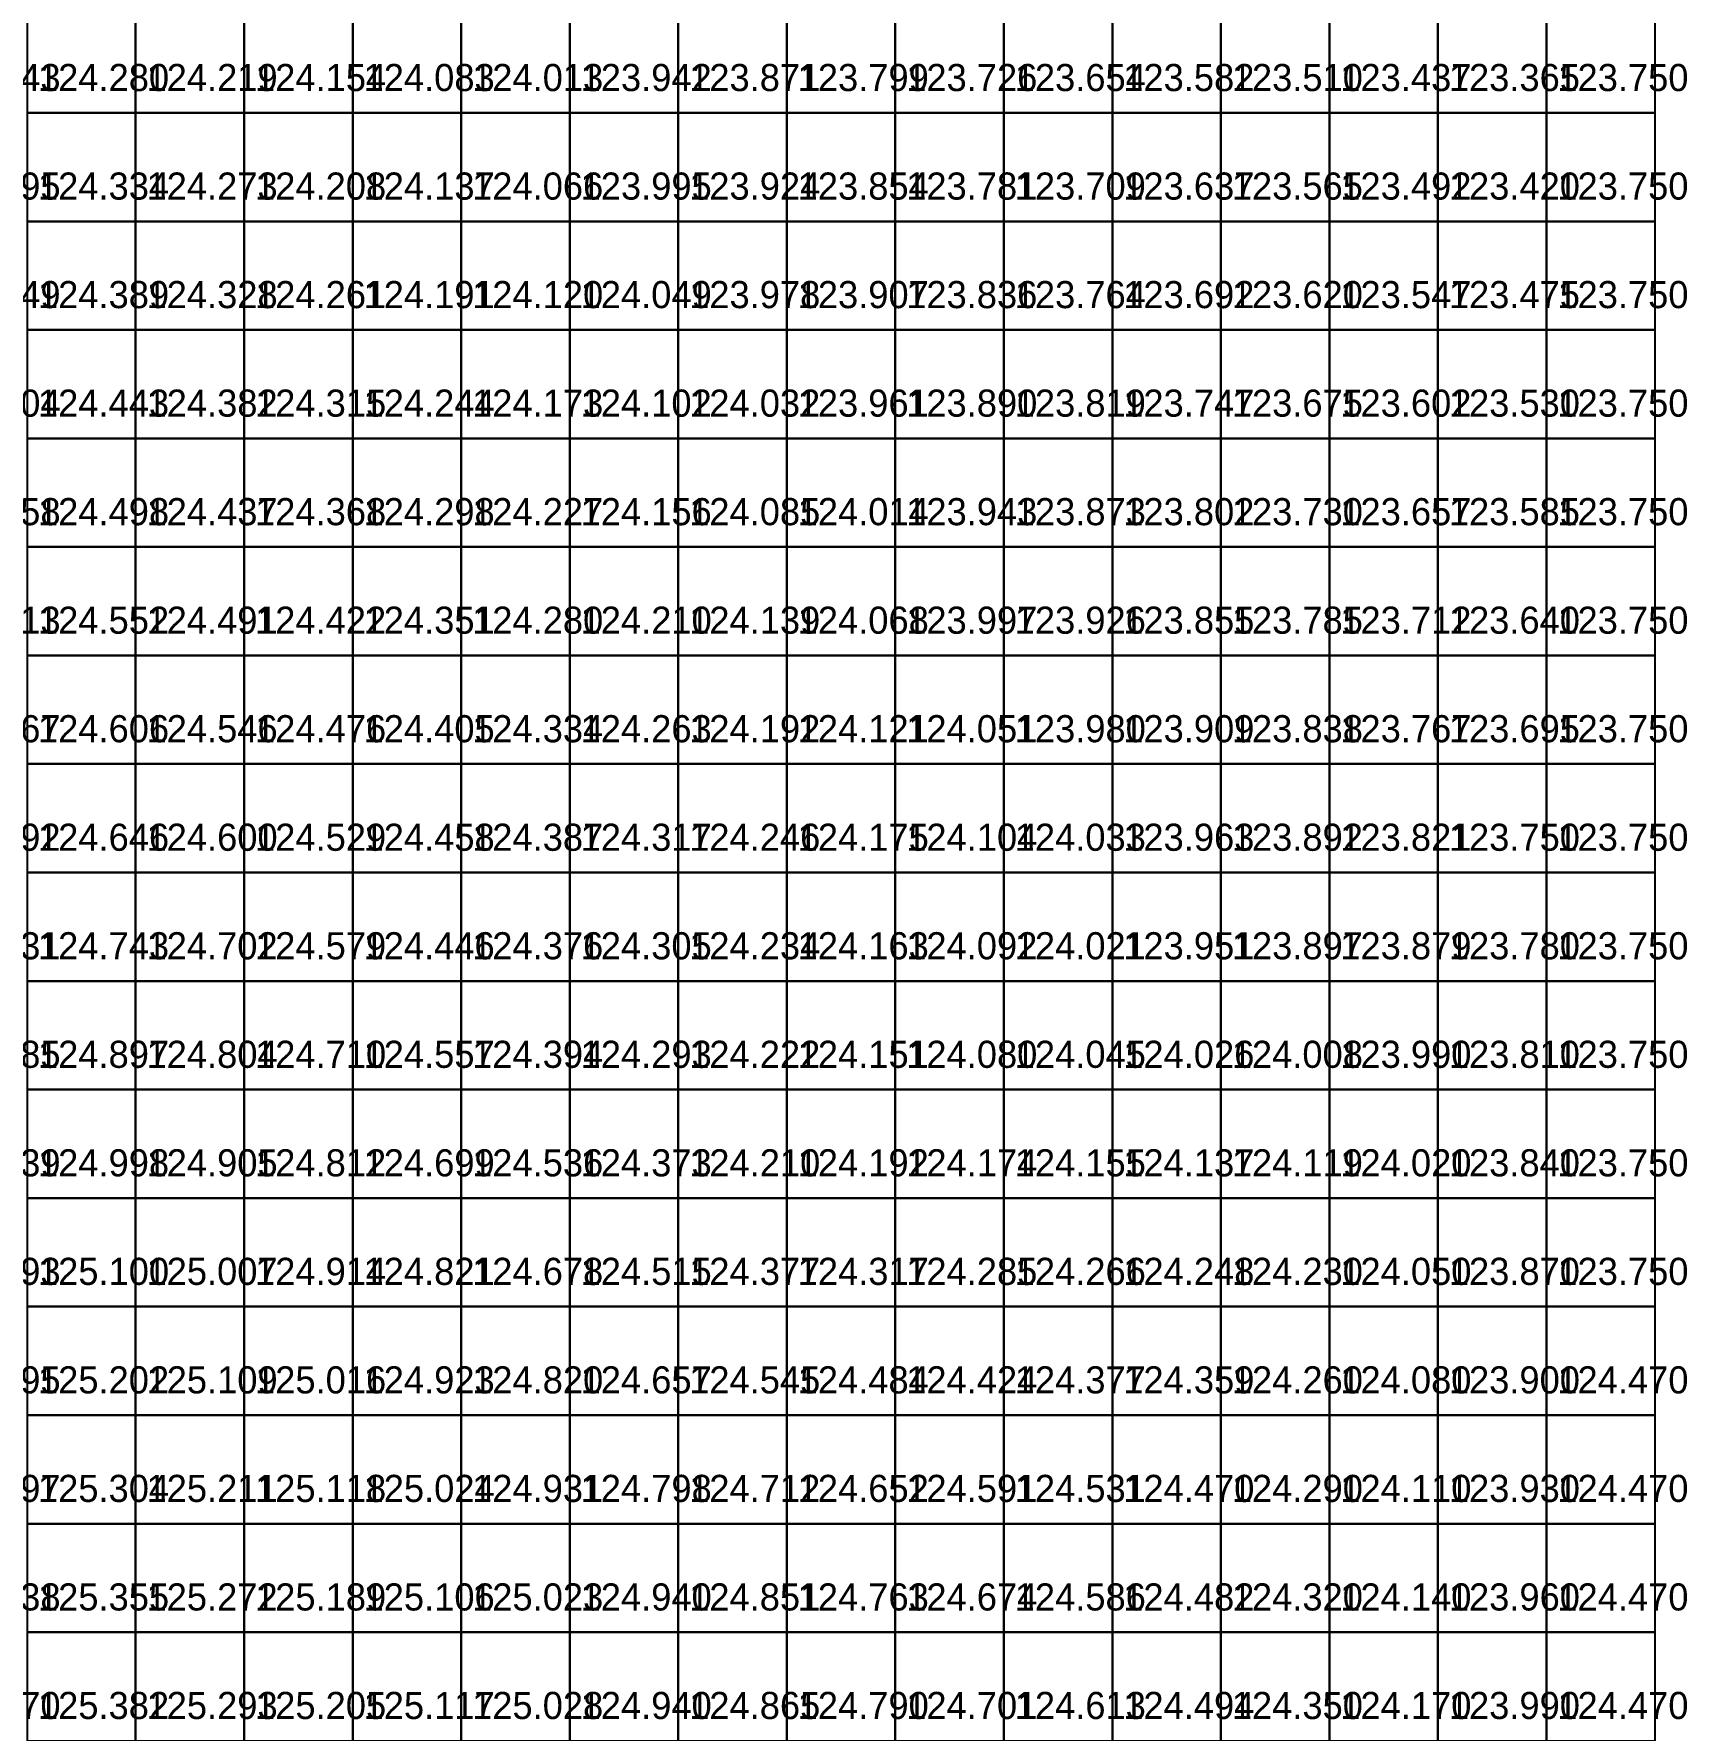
# Model space of a CAD drawing. Header units: metres. Extents: x 287857 to 287978, y 62957 to 63018.
# Drawn here: x 287962.99 to 287978.22, y 62971.93 to 62987.56 of the extents above; entities that cross this region are included whole.
import ezdxf

# ---------------------------------------------------------------- set-up
doc = ezdxf.new("R2010")
doc.units = ezdxf.units.M
for name, color, linetype, true_color in [('SURVEY-INTERP', 7, 'Continuous', 0x94a3b8), ('SURVEY-LEVEL-TXT', 7, 'Continuous', 0x4ade80), ('SURVEY-REAL', 7, 'Continuous', 0x4ade80)]:
    doc.layers.add(name, color=color, linetype=linetype, true_color=true_color)

msp = doc.modelspace()

# ---------------------------------------------------------------- linework, layer by layer
at = {"layer": 'SURVEY-INTERP'}
for points in [[(287962.925, 62986.831, 124.28), (287963.925, 62986.831, 124.28), (287963.925, 62987.831, 124.28), (287962.925, 62987.831, 124.28), (287962.925, 62986.831, 124.28)], [(287963.925, 62986.831, 124.219), (287964.925, 62986.831, 124.219), (287964.925, 62987.831, 124.219), (287963.925, 62987.831, 124.219), (287963.925, 62986.831, 124.219)], [(287964.925, 62986.831, 124.154), (287965.925, 62986.831, 124.154), (287965.925, 62987.831, 124.154), (287964.925, 62987.831, 124.154), (287964.925, 62986.831, 124.154)], [(287965.925, 62986.831, 124.083), (287966.925, 62986.831, 124.083), (287966.925, 62987.831, 124.083), (287965.925, 62987.831, 124.083), (287965.925, 62986.831, 124.083)], [(287966.925, 62986.831, 124.013), (287967.925, 62986.831, 124.013), (287967.925, 62987.831, 124.013), (287966.925, 62987.831, 124.013), (287966.925, 62986.831, 124.013)], [(287967.925, 62986.831, 123.942), (287968.925, 62986.831, 123.942), (287968.925, 62987.831, 123.942), (287967.925, 62987.831, 123.942), (287967.925, 62986.831, 123.942)], [(287968.925, 62986.831, 123.871), (287969.925, 62986.831, 123.871), (287969.925, 62987.831, 123.871), (287968.925, 62987.831, 123.871), (287968.925, 62986.831, 123.871)], [(287969.925, 62986.831, 123.799), (287970.925, 62986.831, 123.799), (287970.925, 62987.831, 123.799), (287969.925, 62987.831, 123.799), (287969.925, 62986.831, 123.799)], [(287970.925, 62986.831, 123.726), (287971.925, 62986.831, 123.726), (287971.925, 62987.831, 123.726), (287970.925, 62987.831, 123.726), (287970.925, 62986.831, 123.726)], [(287971.925, 62986.831, 123.654), (287972.925, 62986.831, 123.654), (287972.925, 62987.831, 123.654), (287971.925, 62987.831, 123.654), (287971.925, 62986.831, 123.654)], [(287972.925, 62986.831, 123.582), (287973.925, 62986.831, 123.582), (287973.925, 62987.831, 123.582), (287972.925, 62987.831, 123.582), (287972.925, 62986.831, 123.582)], [(287973.925, 62986.831, 123.51), (287974.925, 62986.831, 123.51), (287974.925, 62987.831, 123.51), (287973.925, 62987.831, 123.51), (287973.925, 62986.831, 123.51)], [(287974.925, 62986.831, 123.437), (287975.925, 62986.831, 123.437), (287975.925, 62987.831, 123.437), (287974.925, 62987.831, 123.437), (287974.925, 62986.831, 123.437)], [(287975.925, 62986.831, 123.365), (287976.925, 62986.831, 123.365), (287976.925, 62987.831, 123.365), (287975.925, 62987.831, 123.365), (287975.925, 62986.831, 123.365)], [(287976.925, 62986.831, 123.75), (287977.925, 62986.831, 123.75), (287977.925, 62987.831, 123.75), (287976.925, 62987.831, 123.75), (287976.925, 62986.831, 123.75)], [(287962.925, 62985.831, 124.334), (287963.925, 62985.831, 124.334), (287963.925, 62986.831, 124.334), (287962.925, 62986.831, 124.334), (287962.925, 62985.831, 124.334)], [(287963.925, 62985.831, 124.273), (287964.925, 62985.831, 124.273), (287964.925, 62986.831, 124.273), (287963.925, 62986.831, 124.273), (287963.925, 62985.831, 124.273)], [(287964.925, 62985.831, 124.208), (287965.925, 62985.831, 124.208), (287965.925, 62986.831, 124.208), (287964.925, 62986.831, 124.208), (287964.925, 62985.831, 124.208)], [(287965.925, 62985.831, 124.137), (287966.925, 62985.831, 124.137), (287966.925, 62986.831, 124.137), (287965.925, 62986.831, 124.137), (287965.925, 62985.831, 124.137)], [(287966.925, 62985.831, 124.066), (287967.925, 62985.831, 124.066), (287967.925, 62986.831, 124.066), (287966.925, 62986.831, 124.066), (287966.925, 62985.831, 124.066)], [(287967.925, 62985.831, 123.995), (287968.925, 62985.831, 123.995), (287968.925, 62986.831, 123.995), (287967.925, 62986.831, 123.995), (287967.925, 62985.831, 123.995)], [(287968.925, 62985.831, 123.924), (287969.925, 62985.831, 123.924), (287969.925, 62986.831, 123.924), (287968.925, 62986.831, 123.924), (287968.925, 62985.831, 123.924)], [(287969.925, 62985.831, 123.854), (287970.925, 62985.831, 123.854), (287970.925, 62986.831, 123.854), (287969.925, 62986.831, 123.854), (287969.925, 62985.831, 123.854)], [(287970.925, 62985.831, 123.781), (287971.925, 62985.831, 123.781), (287971.925, 62986.831, 123.781), (287970.925, 62986.831, 123.781), (287970.925, 62985.831, 123.781)], [(287971.925, 62985.831, 123.709), (287972.925, 62985.831, 123.709), (287972.925, 62986.831, 123.709), (287971.925, 62986.831, 123.709), (287971.925, 62985.831, 123.709)], [(287972.925, 62985.831, 123.637), (287973.925, 62985.831, 123.637), (287973.925, 62986.831, 123.637), (287972.925, 62986.831, 123.637), (287972.925, 62985.831, 123.637)], [(287973.925, 62985.831, 123.565), (287974.925, 62985.831, 123.565), (287974.925, 62986.831, 123.565), (287973.925, 62986.831, 123.565), (287973.925, 62985.831, 123.565)], [(287974.925, 62985.831, 123.492), (287975.925, 62985.831, 123.492), (287975.925, 62986.831, 123.492), (287974.925, 62986.831, 123.492), (287974.925, 62985.831, 123.492)], [(287975.925, 62985.831, 123.42), (287976.925, 62985.831, 123.42), (287976.925, 62986.831, 123.42), (287975.925, 62986.831, 123.42), (287975.925, 62985.831, 123.42)], [(287976.925, 62985.831, 123.75), (287977.925, 62985.831, 123.75), (287977.925, 62986.831, 123.75), (287976.925, 62986.831, 123.75), (287976.925, 62985.831, 123.75)], [(287962.925, 62984.831, 124.389), (287963.925, 62984.831, 124.389), (287963.925, 62985.831, 124.389), (287962.925, 62985.831, 124.389), (287962.925, 62984.831, 124.389)], [(287963.925, 62984.831, 124.328), (287964.925, 62984.831, 124.328), (287964.925, 62985.831, 124.328), (287963.925, 62985.831, 124.328), (287963.925, 62984.831, 124.328)], [(287964.925, 62984.831, 124.261), (287965.925, 62984.831, 124.261), (287965.925, 62985.831, 124.261), (287964.925, 62985.831, 124.261), (287964.925, 62984.831, 124.261)], [(287965.925, 62984.831, 124.191), (287966.925, 62984.831, 124.191), (287966.925, 62985.831, 124.191), (287965.925, 62985.831, 124.191), (287965.925, 62984.831, 124.191)], [(287966.925, 62984.831, 124.12), (287967.925, 62984.831, 124.12), (287967.925, 62985.831, 124.12), (287966.925, 62985.831, 124.12), (287966.925, 62984.831, 124.12)], [(287967.925, 62984.831, 124.049), (287968.925, 62984.831, 124.049), (287968.925, 62985.831, 124.049), (287967.925, 62985.831, 124.049), (287967.925, 62984.831, 124.049)], [(287968.925, 62984.831, 123.978), (287969.925, 62984.831, 123.978), (287969.925, 62985.831, 123.978), (287968.925, 62985.831, 123.978), (287968.925, 62984.831, 123.978)], [(287969.925, 62984.831, 123.907), (287970.925, 62984.831, 123.907), (287970.925, 62985.831, 123.907), (287969.925, 62985.831, 123.907), (287969.925, 62984.831, 123.907)], [(287970.925, 62984.831, 123.836), (287971.925, 62984.831, 123.836), (287971.925, 62985.831, 123.836), (287970.925, 62985.831, 123.836), (287970.925, 62984.831, 123.836)], [(287971.925, 62984.831, 123.764), (287972.925, 62984.831, 123.764), (287972.925, 62985.831, 123.764), (287971.925, 62985.831, 123.764), (287971.925, 62984.831, 123.764)], [(287972.925, 62984.831, 123.692), (287973.925, 62984.831, 123.692), (287973.925, 62985.831, 123.692), (287972.925, 62985.831, 123.692), (287972.925, 62984.831, 123.692)], [(287973.925, 62984.831, 123.62), (287974.925, 62984.831, 123.62), (287974.925, 62985.831, 123.62), (287973.925, 62985.831, 123.62), (287973.925, 62984.831, 123.62)], [(287974.925, 62984.831, 123.547), (287975.925, 62984.831, 123.547), (287975.925, 62985.831, 123.547), (287974.925, 62985.831, 123.547), (287974.925, 62984.831, 123.547)], [(287975.925, 62984.831, 123.475), (287976.925, 62984.831, 123.475), (287976.925, 62985.831, 123.475), (287975.925, 62985.831, 123.475), (287975.925, 62984.831, 123.475)], [(287976.925, 62984.831, 123.75), (287977.925, 62984.831, 123.75), (287977.925, 62985.831, 123.75), (287976.925, 62985.831, 123.75), (287976.925, 62984.831, 123.75)], [(287962.925, 62983.831, 124.443), (287963.925, 62983.831, 124.443), (287963.925, 62984.831, 124.443), (287962.925, 62984.831, 124.443), (287962.925, 62983.831, 124.443)], [(287963.925, 62983.831, 124.382), (287964.925, 62983.831, 124.382), (287964.925, 62984.831, 124.382), (287963.925, 62984.831, 124.382), (287963.925, 62983.831, 124.382)], [(287964.925, 62983.831, 124.315), (287965.925, 62983.831, 124.315), (287965.925, 62984.831, 124.315), (287964.925, 62984.831, 124.315), (287964.925, 62983.831, 124.315)], [(287965.925, 62983.831, 124.244), (287966.925, 62983.831, 124.244), (287966.925, 62984.831, 124.244), (287965.925, 62984.831, 124.244), (287965.925, 62983.831, 124.244)], [(287966.925, 62983.831, 124.173), (287967.925, 62983.831, 124.173), (287967.925, 62984.831, 124.173), (287966.925, 62984.831, 124.173), (287966.925, 62983.831, 124.173)], [(287967.925, 62983.831, 124.102), (287968.925, 62983.831, 124.102), (287968.925, 62984.831, 124.102), (287967.925, 62984.831, 124.102), (287967.925, 62983.831, 124.102)], [(287968.925, 62983.831, 124.032), (287969.925, 62983.831, 124.032), (287969.925, 62984.831, 124.032), (287968.925, 62984.831, 124.032), (287968.925, 62983.831, 124.032)], [(287969.925, 62983.831, 123.961), (287970.925, 62983.831, 123.961), (287970.925, 62984.831, 123.961), (287969.925, 62984.831, 123.961), (287969.925, 62983.831, 123.961)], [(287970.925, 62983.831, 123.89), (287971.925, 62983.831, 123.89), (287971.925, 62984.831, 123.89), (287970.925, 62984.831, 123.89), (287970.925, 62983.831, 123.89)], [(287971.925, 62983.831, 123.819), (287972.925, 62983.831, 123.819), (287972.925, 62984.831, 123.819), (287971.925, 62984.831, 123.819), (287971.925, 62983.831, 123.819)], [(287972.925, 62983.831, 123.747), (287973.925, 62983.831, 123.747), (287973.925, 62984.831, 123.747), (287972.925, 62984.831, 123.747), (287972.925, 62983.831, 123.747)], [(287973.925, 62983.831, 123.675), (287974.925, 62983.831, 123.675), (287974.925, 62984.831, 123.675), (287973.925, 62984.831, 123.675), (287973.925, 62983.831, 123.675)], [(287974.925, 62983.831, 123.602), (287975.925, 62983.831, 123.602), (287975.925, 62984.831, 123.602), (287974.925, 62984.831, 123.602), (287974.925, 62983.831, 123.602)], [(287975.925, 62983.831, 123.53), (287976.925, 62983.831, 123.53), (287976.925, 62984.831, 123.53), (287975.925, 62984.831, 123.53), (287975.925, 62983.831, 123.53)], [(287976.925, 62983.831, 123.75), (287977.925, 62983.831, 123.75), (287977.925, 62984.831, 123.75), (287976.925, 62984.831, 123.75), (287976.925, 62983.831, 123.75)], [(287962.925, 62982.831, 124.498), (287963.925, 62982.831, 124.498), (287963.925, 62983.831, 124.498), (287962.925, 62983.831, 124.498), (287962.925, 62982.831, 124.498)], [(287963.925, 62982.831, 124.437), (287964.925, 62982.831, 124.437), (287964.925, 62983.831, 124.437), (287963.925, 62983.831, 124.437), (287963.925, 62982.831, 124.437)], [(287964.925, 62982.831, 124.368), (287965.925, 62982.831, 124.368), (287965.925, 62983.831, 124.368), (287964.925, 62983.831, 124.368), (287964.925, 62982.831, 124.368)], [(287965.925, 62982.831, 124.298), (287966.925, 62982.831, 124.298), (287966.925, 62983.831, 124.298), (287965.925, 62983.831, 124.298), (287965.925, 62982.831, 124.298)], [(287966.925, 62982.831, 124.227), (287967.925, 62982.831, 124.227), (287967.925, 62983.831, 124.227), (287966.925, 62983.831, 124.227), (287966.925, 62982.831, 124.227)], [(287967.925, 62982.831, 124.156), (287968.925, 62982.831, 124.156), (287968.925, 62983.831, 124.156), (287967.925, 62983.831, 124.156), (287967.925, 62982.831, 124.156)], [(287968.925, 62982.831, 124.085), (287969.925, 62982.831, 124.085), (287969.925, 62983.831, 124.085), (287968.925, 62983.831, 124.085), (287968.925, 62982.831, 124.085)], [(287969.925, 62982.831, 124.014), (287970.925, 62982.831, 124.014), (287970.925, 62983.831, 124.014), (287969.925, 62983.831, 124.014), (287969.925, 62982.831, 124.014)], [(287970.925, 62982.831, 123.943), (287971.925, 62982.831, 123.943), (287971.925, 62983.831, 123.943), (287970.925, 62983.831, 123.943), (287970.925, 62982.831, 123.943)], [(287971.925, 62982.831, 123.873), (287972.925, 62982.831, 123.873), (287972.925, 62983.831, 123.873), (287971.925, 62983.831, 123.873), (287971.925, 62982.831, 123.873)], [(287972.925, 62982.831, 123.802), (287973.925, 62982.831, 123.802), (287973.925, 62983.831, 123.802), (287972.925, 62983.831, 123.802), (287972.925, 62982.831, 123.802)], [(287973.925, 62982.831, 123.73), (287974.925, 62982.831, 123.73), (287974.925, 62983.831, 123.73), (287973.925, 62983.831, 123.73), (287973.925, 62982.831, 123.73)], [(287974.925, 62982.831, 123.657), (287975.925, 62982.831, 123.657), (287975.925, 62983.831, 123.657), (287974.925, 62983.831, 123.657), (287974.925, 62982.831, 123.657)], [(287975.925, 62982.831, 123.585), (287976.925, 62982.831, 123.585), (287976.925, 62983.831, 123.585), (287975.925, 62983.831, 123.585), (287975.925, 62982.831, 123.585)], [(287976.925, 62982.831, 123.75), (287977.925, 62982.831, 123.75), (287977.925, 62983.831, 123.75), (287976.925, 62983.831, 123.75), (287976.925, 62982.831, 123.75)], [(287962.925, 62981.831, 124.552), (287963.925, 62981.831, 124.552), (287963.925, 62982.831, 124.552), (287962.925, 62982.831, 124.552), (287962.925, 62981.831, 124.552)], [(287963.925, 62981.831, 124.491), (287964.925, 62981.831, 124.491), (287964.925, 62982.831, 124.491), (287963.925, 62982.831, 124.491), (287963.925, 62981.831, 124.491)], [(287964.925, 62981.831, 124.422), (287965.925, 62981.831, 124.422), (287965.925, 62982.831, 124.422), (287964.925, 62982.831, 124.422), (287964.925, 62981.831, 124.422)], [(287965.925, 62981.831, 124.351), (287966.925, 62981.831, 124.351), (287966.925, 62982.831, 124.351), (287965.925, 62982.831, 124.351), (287965.925, 62981.831, 124.351)], [(287966.925, 62981.831, 124.28), (287967.925, 62981.831, 124.28), (287967.925, 62982.831, 124.28), (287966.925, 62982.831, 124.28), (287966.925, 62981.831, 124.28)], [(287967.925, 62981.831, 124.21), (287968.925, 62981.831, 124.21), (287968.925, 62982.831, 124.21), (287967.925, 62982.831, 124.21), (287967.925, 62981.831, 124.21)], [(287968.925, 62981.831, 124.139), (287969.925, 62981.831, 124.139), (287969.925, 62982.831, 124.139), (287968.925, 62982.831, 124.139), (287968.925, 62981.831, 124.139)], [(287969.925, 62981.831, 124.068), (287970.925, 62981.831, 124.068), (287970.925, 62982.831, 124.068), (287969.925, 62982.831, 124.068), (287969.925, 62981.831, 124.068)], [(287970.925, 62981.831, 123.997), (287971.925, 62981.831, 123.997), (287971.925, 62982.831, 123.997), (287970.925, 62982.831, 123.997), (287970.925, 62981.831, 123.997)], [(287971.925, 62981.831, 123.926), (287972.925, 62981.831, 123.926), (287972.925, 62982.831, 123.926), (287971.925, 62982.831, 123.926), (287971.925, 62981.831, 123.926)], [(287972.925, 62981.831, 123.855), (287973.925, 62981.831, 123.855), (287973.925, 62982.831, 123.855), (287972.925, 62982.831, 123.855), (287972.925, 62981.831, 123.855)], [(287973.925, 62981.831, 123.785), (287974.925, 62981.831, 123.785), (287974.925, 62982.831, 123.785), (287973.925, 62982.831, 123.785), (287973.925, 62981.831, 123.785)], [(287974.925, 62981.831, 123.712), (287975.925, 62981.831, 123.712), (287975.925, 62982.831, 123.712), (287974.925, 62982.831, 123.712), (287974.925, 62981.831, 123.712)], [(287975.925, 62981.831, 123.64), (287976.925, 62981.831, 123.64), (287976.925, 62982.831, 123.64), (287975.925, 62982.831, 123.64), (287975.925, 62981.831, 123.64)], [(287976.925, 62981.831, 123.75), (287977.925, 62981.831, 123.75), (287977.925, 62982.831, 123.75), (287976.925, 62982.831, 123.75), (287976.925, 62981.831, 123.75)], [(287962.925, 62980.831, 124.606), (287963.925, 62980.831, 124.606), (287963.925, 62981.831, 124.606), (287962.925, 62981.831, 124.606), (287962.925, 62980.831, 124.606)], [(287963.925, 62980.831, 124.546), (287964.925, 62980.831, 124.546), (287964.925, 62981.831, 124.546), (287963.925, 62981.831, 124.546), (287963.925, 62980.831, 124.546)], [(287964.925, 62980.831, 124.476), (287965.925, 62980.831, 124.476), (287965.925, 62981.831, 124.476), (287964.925, 62981.831, 124.476), (287964.925, 62980.831, 124.476)], [(287965.925, 62980.831, 124.405), (287966.925, 62980.831, 124.405), (287966.925, 62981.831, 124.405), (287965.925, 62981.831, 124.405), (287965.925, 62980.831, 124.405)], [(287966.925, 62980.831, 124.334), (287967.925, 62980.831, 124.334), (287967.925, 62981.831, 124.334), (287966.925, 62981.831, 124.334), (287966.925, 62980.831, 124.334)], [(287967.925, 62980.831, 124.263), (287968.925, 62980.831, 124.263), (287968.925, 62981.831, 124.263), (287967.925, 62981.831, 124.263), (287967.925, 62980.831, 124.263)], [(287968.925, 62980.831, 124.192), (287969.925, 62980.831, 124.192), (287969.925, 62981.831, 124.192), (287968.925, 62981.831, 124.192), (287968.925, 62980.831, 124.192)], [(287969.925, 62980.831, 124.121), (287970.925, 62980.831, 124.121), (287970.925, 62981.831, 124.121), (287969.925, 62981.831, 124.121), (287969.925, 62980.831, 124.121)], [(287970.925, 62980.831, 124.051), (287971.925, 62980.831, 124.051), (287971.925, 62981.831, 124.051), (287970.925, 62981.831, 124.051), (287970.925, 62980.831, 124.051)], [(287971.925, 62980.831, 123.98), (287972.925, 62980.831, 123.98), (287972.925, 62981.831, 123.98), (287971.925, 62981.831, 123.98), (287971.925, 62980.831, 123.98)], [(287972.925, 62980.831, 123.909), (287973.925, 62980.831, 123.909), (287973.925, 62981.831, 123.909), (287972.925, 62981.831, 123.909), (287972.925, 62980.831, 123.909)], [(287973.925, 62980.831, 123.838), (287974.925, 62980.831, 123.838), (287974.925, 62981.831, 123.838), (287973.925, 62981.831, 123.838), (287973.925, 62980.831, 123.838)], [(287974.925, 62980.831, 123.767), (287975.925, 62980.831, 123.767), (287975.925, 62981.831, 123.767), (287974.925, 62981.831, 123.767), (287974.925, 62980.831, 123.767)], [(287975.925, 62980.831, 123.695), (287976.925, 62980.831, 123.695), (287976.925, 62981.831, 123.695), (287975.925, 62981.831, 123.695), (287975.925, 62980.831, 123.695)], [(287976.925, 62980.831, 123.75), (287977.925, 62980.831, 123.75), (287977.925, 62981.831, 123.75), (287976.925, 62981.831, 123.75), (287976.925, 62980.831, 123.75)], [(287962.925, 62979.831, 124.646), (287963.925, 62979.831, 124.646), (287963.925, 62980.831, 124.646), (287962.925, 62980.831, 124.646), (287962.925, 62979.831, 124.646)], [(287964.925, 62979.831, 124.529), (287965.925, 62979.831, 124.529), (287965.925, 62980.831, 124.529), (287964.925, 62980.831, 124.529), (287964.925, 62979.831, 124.529)], [(287965.925, 62979.831, 124.458), (287966.925, 62979.831, 124.458), (287966.925, 62980.831, 124.458), (287965.925, 62980.831, 124.458), (287965.925, 62979.831, 124.458)], [(287966.925, 62979.831, 124.387), (287967.925, 62979.831, 124.387), (287967.925, 62980.831, 124.387), (287966.925, 62980.831, 124.387), (287966.925, 62979.831, 124.387)], [(287967.925, 62979.831, 124.317), (287968.925, 62979.831, 124.317), (287968.925, 62980.831, 124.317), (287967.925, 62980.831, 124.317), (287967.925, 62979.831, 124.317)], [(287968.925, 62979.831, 124.246), (287969.925, 62979.831, 124.246), (287969.925, 62980.831, 124.246), (287968.925, 62980.831, 124.246), (287968.925, 62979.831, 124.246)], [(287969.925, 62979.831, 124.175), (287970.925, 62979.831, 124.175), (287970.925, 62980.831, 124.175), (287969.925, 62980.831, 124.175), (287969.925, 62979.831, 124.175)], [(287970.925, 62979.831, 124.104), (287971.925, 62979.831, 124.104), (287971.925, 62980.831, 124.104), (287970.925, 62980.831, 124.104), (287970.925, 62979.831, 124.104)], [(287971.925, 62979.831, 124.033), (287972.925, 62979.831, 124.033), (287972.925, 62980.831, 124.033), (287971.925, 62980.831, 124.033), (287971.925, 62979.831, 124.033)], [(287972.925, 62979.831, 123.963), (287973.925, 62979.831, 123.963), (287973.925, 62980.831, 123.963), (287972.925, 62980.831, 123.963), (287972.925, 62979.831, 123.963)], [(287973.925, 62979.831, 123.892), (287974.925, 62979.831, 123.892), (287974.925, 62980.831, 123.892), (287973.925, 62980.831, 123.892), (287973.925, 62979.831, 123.892)], [(287974.925, 62979.831, 123.821), (287975.925, 62979.831, 123.821), (287975.925, 62980.831, 123.821), (287974.925, 62980.831, 123.821), (287974.925, 62979.831, 123.821)], [(287976.925, 62979.831, 123.75), (287977.925, 62979.831, 123.75), (287977.925, 62980.831, 123.75), (287976.925, 62980.831, 123.75), (287976.925, 62979.831, 123.75)], [(287962.925, 62978.831, 124.743), (287963.925, 62978.831, 124.743), (287963.925, 62979.831, 124.743), (287962.925, 62979.831, 124.743), (287962.925, 62978.831, 124.743)], [(287963.925, 62978.831, 124.702), (287964.925, 62978.831, 124.702), (287964.925, 62979.831, 124.702), (287963.925, 62979.831, 124.702), (287963.925, 62978.831, 124.702)], [(287964.925, 62978.831, 124.579), (287965.925, 62978.831, 124.579), (287965.925, 62979.831, 124.579), (287964.925, 62979.831, 124.579), (287964.925, 62978.831, 124.579)], [(287965.925, 62978.831, 124.446), (287966.925, 62978.831, 124.446), (287966.925, 62979.831, 124.446), (287965.925, 62979.831, 124.446), (287965.925, 62978.831, 124.446)], [(287966.925, 62978.831, 124.376), (287967.925, 62978.831, 124.376), (287967.925, 62979.831, 124.376), (287966.925, 62979.831, 124.376), (287966.925, 62978.831, 124.376)], [(287967.925, 62978.831, 124.305), (287968.925, 62978.831, 124.305), (287968.925, 62979.831, 124.305), (287967.925, 62979.831, 124.305), (287967.925, 62978.831, 124.305)], [(287968.925, 62978.831, 124.234), (287969.925, 62978.831, 124.234), (287969.925, 62979.831, 124.234), (287968.925, 62979.831, 124.234), (287968.925, 62978.831, 124.234)], [(287969.925, 62978.831, 124.163), (287970.925, 62978.831, 124.163), (287970.925, 62979.831, 124.163), (287969.925, 62979.831, 124.163), (287969.925, 62978.831, 124.163)], [(287970.925, 62978.831, 124.092), (287971.925, 62978.831, 124.092), (287971.925, 62979.831, 124.092), (287970.925, 62979.831, 124.092), (287970.925, 62978.831, 124.092)], [(287971.925, 62978.831, 124.021), (287972.925, 62978.831, 124.021), (287972.925, 62979.831, 124.021), (287971.925, 62979.831, 124.021), (287971.925, 62978.831, 124.021)], [(287972.925, 62978.831, 123.951), (287973.925, 62978.831, 123.951), (287973.925, 62979.831, 123.951), (287972.925, 62979.831, 123.951), (287972.925, 62978.831, 123.951)], [(287973.925, 62978.831, 123.897), (287974.925, 62978.831, 123.897), (287974.925, 62979.831, 123.897), (287973.925, 62979.831, 123.897), (287973.925, 62978.831, 123.897)], [(287974.925, 62978.831, 123.879), (287975.925, 62978.831, 123.879), (287975.925, 62979.831, 123.879), (287974.925, 62979.831, 123.879), (287974.925, 62978.831, 123.879)], [(287975.925, 62978.831, 123.78), (287976.925, 62978.831, 123.78), (287976.925, 62979.831, 123.78), (287975.925, 62979.831, 123.78), (287975.925, 62978.831, 123.78)], [(287976.925, 62978.831, 123.75), (287977.925, 62978.831, 123.75), (287977.925, 62979.831, 123.75), (287976.925, 62979.831, 123.75), (287976.925, 62978.831, 123.75)], [(287962.925, 62977.831, 124.897), (287963.925, 62977.831, 124.897), (287963.925, 62978.831, 124.897), (287962.925, 62978.831, 124.897), (287962.925, 62977.831, 124.897)], [(287963.925, 62977.831, 124.804), (287964.925, 62977.831, 124.804), (287964.925, 62978.831, 124.804), (287963.925, 62978.831, 124.804), (287963.925, 62977.831, 124.804)], [(287964.925, 62977.831, 124.71), (287965.925, 62977.831, 124.71), (287965.925, 62978.831, 124.71), (287964.925, 62978.831, 124.71), (287964.925, 62977.831, 124.71)], [(287965.925, 62977.831, 124.557), (287966.925, 62977.831, 124.557), (287966.925, 62978.831, 124.557), (287965.925, 62978.831, 124.557), (287965.925, 62977.831, 124.557)], [(287966.925, 62977.831, 124.394), (287967.925, 62977.831, 124.394), (287967.925, 62978.831, 124.394), (287966.925, 62978.831, 124.394), (287966.925, 62977.831, 124.394)], [(287967.925, 62977.831, 124.293), (287968.925, 62977.831, 124.293), (287968.925, 62978.831, 124.293), (287967.925, 62978.831, 124.293), (287967.925, 62977.831, 124.293)], [(287968.925, 62977.831, 124.222), (287969.925, 62977.831, 124.222), (287969.925, 62978.831, 124.222), (287968.925, 62978.831, 124.222), (287968.925, 62977.831, 124.222)], [(287969.925, 62977.831, 124.151), (287970.925, 62977.831, 124.151), (287970.925, 62978.831, 124.151), (287969.925, 62978.831, 124.151), (287969.925, 62977.831, 124.151)], [(287970.925, 62977.831, 124.08), (287971.925, 62977.831, 124.08), (287971.925, 62978.831, 124.08), (287970.925, 62978.831, 124.08), (287970.925, 62977.831, 124.08)], [(287971.925, 62977.831, 124.045), (287972.925, 62977.831, 124.045), (287972.925, 62978.831, 124.045), (287971.925, 62978.831, 124.045), (287971.925, 62977.831, 124.045)], [(287972.925, 62977.831, 124.026), (287973.925, 62977.831, 124.026), (287973.925, 62978.831, 124.026), (287972.925, 62978.831, 124.026), (287972.925, 62977.831, 124.026)], [(287973.925, 62977.831, 124.008), (287974.925, 62977.831, 124.008), (287974.925, 62978.831, 124.008), (287973.925, 62978.831, 124.008), (287973.925, 62977.831, 124.008)], [(287974.925, 62977.831, 123.99), (287975.925, 62977.831, 123.99), (287975.925, 62978.831, 123.99), (287974.925, 62978.831, 123.99), (287974.925, 62977.831, 123.99)], [(287975.925, 62977.831, 123.81), (287976.925, 62977.831, 123.81), (287976.925, 62978.831, 123.81), (287975.925, 62978.831, 123.81), (287975.925, 62977.831, 123.81)], [(287976.925, 62977.831, 123.75), (287977.925, 62977.831, 123.75), (287977.925, 62978.831, 123.75), (287976.925, 62978.831, 123.75), (287976.925, 62977.831, 123.75)], [(287962.925, 62976.831, 124.998), (287963.925, 62976.831, 124.998), (287963.925, 62977.831, 124.998), (287962.925, 62977.831, 124.998), (287962.925, 62976.831, 124.998)], [(287963.925, 62976.831, 124.905), (287964.925, 62976.831, 124.905), (287964.925, 62977.831, 124.905), (287963.925, 62977.831, 124.905), (287963.925, 62976.831, 124.905)], [(287964.925, 62976.831, 124.812), (287965.925, 62976.831, 124.812), (287965.925, 62977.831, 124.812), (287964.925, 62977.831, 124.812), (287964.925, 62976.831, 124.812)], [(287965.925, 62976.831, 124.699), (287966.925, 62976.831, 124.699), (287966.925, 62977.831, 124.699), (287965.925, 62977.831, 124.699), (287965.925, 62976.831, 124.699)], [(287966.925, 62976.831, 124.536), (287967.925, 62976.831, 124.536), (287967.925, 62977.831, 124.536), (287966.925, 62977.831, 124.536), (287966.925, 62976.831, 124.536)], [(287967.925, 62976.831, 124.373), (287968.925, 62976.831, 124.373), (287968.925, 62977.831, 124.373), (287967.925, 62977.831, 124.373), (287967.925, 62976.831, 124.373)], [(287969.925, 62976.831, 124.192), (287970.925, 62976.831, 124.192), (287970.925, 62977.831, 124.192), (287969.925, 62977.831, 124.192), (287969.925, 62976.831, 124.192)], [(287970.925, 62976.831, 124.174), (287971.925, 62976.831, 124.174), (287971.925, 62977.831, 124.174), (287970.925, 62977.831, 124.174), (287970.925, 62976.831, 124.174)], [(287971.925, 62976.831, 124.155), (287972.925, 62976.831, 124.155), (287972.925, 62977.831, 124.155), (287971.925, 62977.831, 124.155), (287971.925, 62976.831, 124.155)], [(287972.925, 62976.831, 124.137), (287973.925, 62976.831, 124.137), (287973.925, 62977.831, 124.137), (287972.925, 62977.831, 124.137), (287972.925, 62976.831, 124.137)], [(287973.925, 62976.831, 124.119), (287974.925, 62976.831, 124.119), (287974.925, 62977.831, 124.119), (287973.925, 62977.831, 124.119), (287973.925, 62976.831, 124.119)], [(287974.925, 62976.831, 124.02), (287975.925, 62976.831, 124.02), (287975.925, 62977.831, 124.02), (287974.925, 62977.831, 124.02), (287974.925, 62976.831, 124.02)], [(287975.925, 62976.831, 123.84), (287976.925, 62976.831, 123.84), (287976.925, 62977.831, 123.84), (287975.925, 62977.831, 123.84), (287975.925, 62976.831, 123.84)], [(287976.925, 62976.831, 123.75), (287977.925, 62976.831, 123.75), (287977.925, 62977.831, 123.75), (287976.925, 62977.831, 123.75), (287976.925, 62976.831, 123.75)], [(287962.925, 62975.831, 125.1), (287963.925, 62975.831, 125.1), (287963.925, 62976.831, 125.1), (287962.925, 62976.831, 125.1), (287962.925, 62975.831, 125.1)], [(287963.925, 62975.831, 125.007), (287964.925, 62975.831, 125.007), (287964.925, 62976.831, 125.007), (287963.925, 62976.831, 125.007), (287963.925, 62975.831, 125.007)], [(287964.925, 62975.831, 124.914), (287965.925, 62975.831, 124.914), (287965.925, 62976.831, 124.914), (287964.925, 62976.831, 124.914), (287964.925, 62975.831, 124.914)], [(287965.925, 62975.831, 124.821), (287966.925, 62975.831, 124.821), (287966.925, 62976.831, 124.821), (287965.925, 62976.831, 124.821), (287965.925, 62975.831, 124.821)], [(287966.925, 62975.831, 124.678), (287967.925, 62975.831, 124.678), (287967.925, 62976.831, 124.678), (287966.925, 62976.831, 124.678), (287966.925, 62975.831, 124.678)], [(287967.925, 62975.831, 124.515), (287968.925, 62975.831, 124.515), (287968.925, 62976.831, 124.515), (287967.925, 62976.831, 124.515), (287967.925, 62975.831, 124.515)], [(287968.925, 62975.831, 124.377), (287969.925, 62975.831, 124.377), (287969.925, 62976.831, 124.377), (287968.925, 62976.831, 124.377), (287968.925, 62975.831, 124.377)], [(287969.925, 62975.831, 124.317), (287970.925, 62975.831, 124.317), (287970.925, 62976.831, 124.317), (287969.925, 62976.831, 124.317), (287969.925, 62975.831, 124.317)], [(287970.925, 62975.831, 124.285), (287971.925, 62975.831, 124.285), (287971.925, 62976.831, 124.285), (287970.925, 62976.831, 124.285), (287970.925, 62975.831, 124.285)], [(287971.925, 62975.831, 124.266), (287972.925, 62975.831, 124.266), (287972.925, 62976.831, 124.266), (287971.925, 62976.831, 124.266), (287971.925, 62975.831, 124.266)], [(287972.925, 62975.831, 124.248), (287973.925, 62975.831, 124.248), (287973.925, 62976.831, 124.248), (287972.925, 62976.831, 124.248), (287972.925, 62975.831, 124.248)], [(287973.925, 62975.831, 124.23), (287974.925, 62975.831, 124.23), (287974.925, 62976.831, 124.23), (287973.925, 62976.831, 124.23), (287973.925, 62975.831, 124.23)], [(287974.925, 62975.831, 124.05), (287975.925, 62975.831, 124.05), (287975.925, 62976.831, 124.05), (287974.925, 62976.831, 124.05), (287974.925, 62975.831, 124.05)], [(287975.925, 62975.831, 123.87), (287976.925, 62975.831, 123.87), (287976.925, 62976.831, 123.87), (287975.925, 62976.831, 123.87), (287975.925, 62975.831, 123.87)], [(287976.925, 62975.831, 123.75), (287977.925, 62975.831, 123.75), (287977.925, 62976.831, 123.75), (287976.925, 62976.831, 123.75), (287976.925, 62975.831, 123.75)], [(287962.925, 62974.831, 125.202), (287963.925, 62974.831, 125.202), (287963.925, 62975.831, 125.202), (287962.925, 62975.831, 125.202), (287962.925, 62974.831, 125.202)], [(287963.925, 62974.831, 125.109), (287964.925, 62974.831, 125.109), (287964.925, 62975.831, 125.109), (287963.925, 62975.831, 125.109), (287963.925, 62974.831, 125.109)], [(287964.925, 62974.831, 125.016), (287965.925, 62974.831, 125.016), (287965.925, 62975.831, 125.016), (287964.925, 62975.831, 125.016), (287964.925, 62974.831, 125.016)], [(287965.925, 62974.831, 124.923), (287966.925, 62974.831, 124.923), (287966.925, 62975.831, 124.923), (287965.925, 62975.831, 124.923), (287965.925, 62974.831, 124.923)], [(287966.925, 62974.831, 124.82), (287967.925, 62974.831, 124.82), (287967.925, 62975.831, 124.82), (287966.925, 62975.831, 124.82), (287966.925, 62974.831, 124.82)], [(287967.925, 62974.831, 124.657), (287968.925, 62974.831, 124.657), (287968.925, 62975.831, 124.657), (287967.925, 62975.831, 124.657), (287967.925, 62974.831, 124.657)], [(287968.925, 62974.831, 124.545), (287969.925, 62974.831, 124.545), (287969.925, 62975.831, 124.545), (287968.925, 62975.831, 124.545), (287968.925, 62974.831, 124.545)], [(287969.925, 62974.831, 124.484), (287970.925, 62974.831, 124.484), (287970.925, 62975.831, 124.484), (287969.925, 62975.831, 124.484), (287969.925, 62974.831, 124.484)], [(287970.925, 62974.831, 124.424), (287971.925, 62974.831, 124.424), (287971.925, 62975.831, 124.424), (287970.925, 62975.831, 124.424), (287970.925, 62974.831, 124.424)], [(287971.925, 62974.831, 124.377), (287972.925, 62974.831, 124.377), (287972.925, 62975.831, 124.377), (287971.925, 62975.831, 124.377), (287971.925, 62974.831, 124.377)], [(287972.925, 62974.831, 124.359), (287973.925, 62974.831, 124.359), (287973.925, 62975.831, 124.359), (287972.925, 62975.831, 124.359), (287972.925, 62974.831, 124.359)], [(287973.925, 62974.831, 124.26), (287974.925, 62974.831, 124.26), (287974.925, 62975.831, 124.26), (287973.925, 62975.831, 124.26), (287973.925, 62974.831, 124.26)], [(287974.925, 62974.831, 124.08), (287975.925, 62974.831, 124.08), (287975.925, 62975.831, 124.08), (287974.925, 62975.831, 124.08), (287974.925, 62974.831, 124.08)], [(287975.925, 62974.831, 123.9), (287976.925, 62974.831, 123.9), (287976.925, 62975.831, 123.9), (287975.925, 62975.831, 123.9), (287975.925, 62974.831, 123.9)], [(287976.925, 62974.831, 124.47), (287977.925, 62974.831, 124.47), (287977.925, 62975.831, 124.47), (287976.925, 62975.831, 124.47), (287976.925, 62974.831, 124.47)], [(287962.925, 62973.831, 125.304), (287963.925, 62973.831, 125.304), (287963.925, 62974.831, 125.304), (287962.925, 62974.831, 125.304), (287962.925, 62973.831, 125.304)], [(287963.925, 62973.831, 125.211), (287964.925, 62973.831, 125.211), (287964.925, 62974.831, 125.211), (287963.925, 62974.831, 125.211), (287963.925, 62973.831, 125.211)], [(287964.925, 62973.831, 125.118), (287965.925, 62973.831, 125.118), (287965.925, 62974.831, 125.118), (287964.925, 62974.831, 125.118), (287964.925, 62973.831, 125.118)], [(287965.925, 62973.831, 125.024), (287966.925, 62973.831, 125.024), (287966.925, 62974.831, 125.024), (287965.925, 62974.831, 125.024), (287965.925, 62973.831, 125.024)], [(287966.925, 62973.831, 124.931), (287967.925, 62973.831, 124.931), (287967.925, 62974.831, 124.931), (287966.925, 62974.831, 124.931), (287966.925, 62973.831, 124.931)], [(287967.925, 62973.831, 124.798), (287968.925, 62973.831, 124.798), (287968.925, 62974.831, 124.798), (287967.925, 62974.831, 124.798), (287967.925, 62973.831, 124.798)], [(287968.925, 62973.831, 124.712), (287969.925, 62973.831, 124.712), (287969.925, 62974.831, 124.712), (287968.925, 62974.831, 124.712), (287968.925, 62973.831, 124.712)], [(287969.925, 62973.831, 124.652), (287970.925, 62973.831, 124.652), (287970.925, 62974.831, 124.652), (287969.925, 62974.831, 124.652), (287969.925, 62973.831, 124.652)], [(287970.925, 62973.831, 124.591), (287971.925, 62973.831, 124.591), (287971.925, 62974.831, 124.591), (287970.925, 62974.831, 124.591), (287970.925, 62973.831, 124.591)], [(287971.925, 62973.831, 124.531), (287972.925, 62973.831, 124.531), (287972.925, 62974.831, 124.531), (287971.925, 62974.831, 124.531), (287971.925, 62973.831, 124.531)], [(287973.925, 62973.831, 124.29), (287974.925, 62973.831, 124.29), (287974.925, 62974.831, 124.29), (287973.925, 62974.831, 124.29), (287973.925, 62973.831, 124.29)], [(287974.925, 62973.831, 124.11), (287975.925, 62973.831, 124.11), (287975.925, 62974.831, 124.11), (287974.925, 62974.831, 124.11), (287974.925, 62973.831, 124.11)], [(287975.925, 62973.831, 123.93), (287976.925, 62973.831, 123.93), (287976.925, 62974.831, 123.93), (287975.925, 62974.831, 123.93), (287975.925, 62973.831, 123.93)], [(287976.925, 62973.831, 124.47), (287977.925, 62973.831, 124.47), (287977.925, 62974.831, 124.47), (287976.925, 62974.831, 124.47), (287976.925, 62973.831, 124.47)], [(287962.925, 62972.831, 125.355), (287963.925, 62972.831, 125.355), (287963.925, 62973.831, 125.355), (287962.925, 62973.831, 125.355), (287962.925, 62972.831, 125.355)], [(287963.925, 62972.831, 125.272), (287964.925, 62972.831, 125.272), (287964.925, 62973.831, 125.272), (287963.925, 62973.831, 125.272), (287963.925, 62972.831, 125.272)], [(287964.925, 62972.831, 125.189), (287965.925, 62972.831, 125.189), (287965.925, 62973.831, 125.189), (287964.925, 62973.831, 125.189), (287964.925, 62972.831, 125.189)], [(287965.925, 62972.831, 125.106), (287966.925, 62972.831, 125.106), (287966.925, 62973.831, 125.106), (287965.925, 62973.831, 125.106), (287965.925, 62972.831, 125.106)], [(287966.925, 62972.831, 125.023), (287967.925, 62972.831, 125.023), (287967.925, 62973.831, 125.023), (287966.925, 62973.831, 125.023), (287966.925, 62972.831, 125.023)], [(287968.925, 62972.831, 124.851), (287969.925, 62972.831, 124.851), (287969.925, 62973.831, 124.851), (287968.925, 62973.831, 124.851), (287968.925, 62972.831, 124.851)], [(287969.925, 62972.831, 124.763), (287970.925, 62972.831, 124.763), (287970.925, 62973.831, 124.763), (287969.925, 62973.831, 124.763), (287969.925, 62972.831, 124.763)], [(287970.925, 62972.831, 124.674), (287971.925, 62972.831, 124.674), (287971.925, 62973.831, 124.674), (287970.925, 62973.831, 124.674), (287970.925, 62972.831, 124.674)], [(287971.925, 62972.831, 124.586), (287972.925, 62972.831, 124.586), (287972.925, 62973.831, 124.586), (287971.925, 62973.831, 124.586), (287971.925, 62972.831, 124.586)], [(287972.925, 62972.831, 124.482), (287973.925, 62972.831, 124.482), (287973.925, 62973.831, 124.482), (287972.925, 62973.831, 124.482), (287972.925, 62972.831, 124.482)], [(287973.925, 62972.831, 124.32), (287974.925, 62972.831, 124.32), (287974.925, 62973.831, 124.32), (287973.925, 62973.831, 124.32), (287973.925, 62972.831, 124.32)], [(287974.925, 62972.831, 124.14), (287975.925, 62972.831, 124.14), (287975.925, 62973.831, 124.14), (287974.925, 62973.831, 124.14), (287974.925, 62972.831, 124.14)], [(287975.925, 62972.831, 123.96), (287976.925, 62972.831, 123.96), (287976.925, 62973.831, 123.96), (287975.925, 62973.831, 123.96), (287975.925, 62972.831, 123.96)], [(287976.925, 62972.831, 124.47), (287977.925, 62972.831, 124.47), (287977.925, 62973.831, 124.47), (287976.925, 62973.831, 124.47), (287976.925, 62972.831, 124.47)], [(287962.925, 62971.831, 125.382), (287963.925, 62971.831, 125.382), (287963.925, 62972.831, 125.382), (287962.925, 62972.831, 125.382), (287962.925, 62971.831, 125.382)], [(287963.925, 62971.831, 125.293), (287964.925, 62971.831, 125.293), (287964.925, 62972.831, 125.293), (287963.925, 62972.831, 125.293), (287963.925, 62971.831, 125.293)], [(287964.925, 62971.831, 125.205), (287965.925, 62971.831, 125.205), (287965.925, 62972.831, 125.205), (287964.925, 62972.831, 125.205), (287964.925, 62971.831, 125.205)], [(287965.925, 62971.831, 125.117), (287966.925, 62971.831, 125.117), (287966.925, 62972.831, 125.117), (287965.925, 62972.831, 125.117), (287965.925, 62971.831, 125.117)], [(287966.925, 62971.831, 125.028), (287967.925, 62971.831, 125.028), (287967.925, 62972.831, 125.028), (287966.925, 62972.831, 125.028), (287966.925, 62971.831, 125.028)], [(287968.925, 62971.831, 124.865), (287969.925, 62971.831, 124.865), (287969.925, 62972.831, 124.865), (287968.925, 62972.831, 124.865), (287968.925, 62971.831, 124.865)], [(287969.925, 62971.831, 124.79), (287970.925, 62971.831, 124.79), (287970.925, 62972.831, 124.79), (287969.925, 62972.831, 124.79), (287969.925, 62971.831, 124.79)], [(287970.925, 62971.831, 124.701), (287971.925, 62971.831, 124.701), (287971.925, 62972.831, 124.701), (287970.925, 62972.831, 124.701), (287970.925, 62971.831, 124.701)], [(287971.925, 62971.831, 124.613), (287972.925, 62971.831, 124.613), (287972.925, 62972.831, 124.613), (287971.925, 62972.831, 124.613), (287971.925, 62971.831, 124.613)], [(287972.925, 62971.831, 124.494), (287973.925, 62971.831, 124.494), (287973.925, 62972.831, 124.494), (287972.925, 62972.831, 124.494), (287972.925, 62971.831, 124.494)], [(287973.925, 62971.831, 124.35), (287974.925, 62971.831, 124.35), (287974.925, 62972.831, 124.35), (287973.925, 62972.831, 124.35), (287973.925, 62971.831, 124.35)], [(287974.925, 62971.831, 124.17), (287975.925, 62971.831, 124.17), (287975.925, 62972.831, 124.17), (287974.925, 62972.831, 124.17), (287974.925, 62971.831, 124.17)], [(287975.925, 62971.831, 123.99), (287976.925, 62971.831, 123.99), (287976.925, 62972.831, 123.99), (287975.925, 62972.831, 123.99), (287975.925, 62971.831, 123.99)], [(287976.925, 62971.831, 124.47), (287977.925, 62971.831, 124.47), (287977.925, 62972.831, 124.47), (287976.925, 62972.831, 124.47), (287976.925, 62971.831, 124.47)]]:
    msp.add_polyline3d(points, dxfattribs=at)
at = {"layer": 'SURVEY-REAL'}
for points in [[(287963.925, 62979.831, 124.6), (287964.925, 62979.831, 124.6), (287964.925, 62980.831, 124.6), (287963.925, 62980.831, 124.6), (287963.925, 62979.831, 124.6)], [(287975.925, 62979.831, 123.75), (287976.925, 62979.831, 123.75), (287976.925, 62980.831, 123.75), (287975.925, 62980.831, 123.75), (287975.925, 62979.831, 123.75)], [(287968.925, 62976.831, 124.21), (287969.925, 62976.831, 124.21), (287969.925, 62977.831, 124.21), (287968.925, 62977.831, 124.21), (287968.925, 62976.831, 124.21)], [(287972.925, 62973.831, 124.47), (287973.925, 62973.831, 124.47), (287973.925, 62974.831, 124.47), (287972.925, 62974.831, 124.47), (287972.925, 62973.831, 124.47)], [(287967.925, 62972.831, 124.94), (287968.925, 62972.831, 124.94), (287968.925, 62973.831, 124.94), (287967.925, 62973.831, 124.94), (287967.925, 62972.831, 124.94)], [(287967.925, 62971.831, 124.94), (287968.925, 62971.831, 124.94), (287968.925, 62972.831, 124.94), (287967.925, 62972.831, 124.94), (287967.925, 62971.831, 124.94)]]:
    msp.add_polyline3d(points, dxfattribs=at)

# ---------------------------------------------------------------- texts
at = {"layer": 'SURVEY-LEVEL-TXT'}
for s, p in [('124.343', (287962.025, 62987.031, 124.343)), ('124.280', (287963.025, 62987.031, 124.28)), ('124.219', (287964.025, 62987.031, 124.219)), ('124.154', (287965.025, 62987.031, 124.154)), ('124.083', (287966.025, 62987.031, 124.083)), ('124.013', (287967.025, 62987.031, 124.013)), ('123.942', (287968.025, 62987.031, 123.942)), ('123.871', (287969.025, 62987.031, 123.871)), ('123.799', (287970.025, 62987.031, 123.799)), ('123.726', (287971.025, 62987.031, 123.726)), ('123.654', (287972.025, 62987.031, 123.654)), ('123.582', (287973.025, 62987.031, 123.582)), ('123.510', (287974.025, 62987.031, 123.51)), ('123.437', (287975.025, 62987.031, 123.437)), ('123.365', (287976.025, 62987.031, 123.365)), ('123.750', (287977.025, 62987.031, 123.75)), ('124.395', (287962.025, 62986.031, 124.395)), ('124.334', (287963.025, 62986.031, 124.334)), ('124.273', (287964.025, 62986.031, 124.273)), ('124.208', (287965.025, 62986.031, 124.208)), ('124.137', (287966.025, 62986.031, 124.137)), ('124.066', (287967.025, 62986.031, 124.066)), ('123.995', (287968.025, 62986.031, 123.995)), ('123.924', (287969.025, 62986.031, 123.924)), ('123.854', (287970.025, 62986.031, 123.854)), ('123.781', (287971.025, 62986.031, 123.781)), ('123.709', (287972.025, 62986.031, 123.709)), ('123.637', (287973.025, 62986.031, 123.637)), ('123.565', (287974.025, 62986.031, 123.565)), ('123.492', (287975.025, 62986.031, 123.492)), ('123.420', (287976.025, 62986.031, 123.42)), ('123.750', (287977.025, 62986.031, 123.75)), ('124.449', (287962.025, 62985.031, 124.449)), ('124.389', (287963.025, 62985.031, 124.389)), ('124.328', (287964.025, 62985.031, 124.328)), ('124.261', (287965.025, 62985.031, 124.261)), ('124.191', (287966.025, 62985.031, 124.191)), ('124.120', (287967.025, 62985.031, 124.12)), ('124.049', (287968.025, 62985.031, 124.049)), ('123.978', (287969.025, 62985.031, 123.978)), ('123.907', (287970.025, 62985.031, 123.907)), ('123.836', (287971.025, 62985.031, 123.836)), ('123.764', (287972.025, 62985.031, 123.764)), ('123.692', (287973.025, 62985.031, 123.692)), ('123.620', (287974.025, 62985.031, 123.62)), ('123.547', (287975.025, 62985.031, 123.547)), ('123.475', (287976.025, 62985.031, 123.475)), ('123.750', (287977.025, 62985.031, 123.75)), ('124.504', (287962.025, 62984.031, 124.504)), ('124.443', (287963.025, 62984.031, 124.443)), ('124.382', (287964.025, 62984.031, 124.382)), ('124.315', (287965.025, 62984.031, 124.315)), ('124.244', (287966.025, 62984.031, 124.244)), ('124.173', (287967.025, 62984.031, 124.173)), ('124.102', (287968.025, 62984.031, 124.102)), ('124.032', (287969.025, 62984.031, 124.032)), ('123.961', (287970.025, 62984.031, 123.961)), ('123.890', (287971.025, 62984.031, 123.89)), ('123.819', (287972.025, 62984.031, 123.819)), ('123.747', (287973.025, 62984.031, 123.747)), ('123.675', (287974.025, 62984.031, 123.675)), ('123.602', (287975.025, 62984.031, 123.602)), ('123.530', (287976.025, 62984.031, 123.53)), ('123.750', (287977.025, 62984.031, 123.75)), ('124.558', (287962.025, 62983.031, 124.558)), ('124.498', (287963.025, 62983.031, 124.498)), ('124.437', (287964.025, 62983.031, 124.437)), ('124.368', (287965.025, 62983.031, 124.368)), ('124.298', (287966.025, 62983.031, 124.298)), ('124.227', (287967.025, 62983.031, 124.227)), ('124.156', (287968.025, 62983.031, 124.156)), ('124.085', (287969.025, 62983.031, 124.085)), ('124.014', (287970.025, 62983.031, 124.014)), ('123.943', (287971.025, 62983.031, 123.943)), ('123.873', (287972.025, 62983.031, 123.873)), ('123.802', (287973.025, 62983.031, 123.802)), ('123.730', (287974.025, 62983.031, 123.73)), ('123.657', (287975.025, 62983.031, 123.657)), ('123.585', (287976.025, 62983.031, 123.585)), ('123.750', (287977.025, 62983.031, 123.75)), ('124.613', (287962.025, 62982.031, 124.613)), ('124.552', (287963.025, 62982.031, 124.552)), ('124.491', (287964.025, 62982.031, 124.491)), ('124.422', (287965.025, 62982.031, 124.422)), ('124.351', (287966.025, 62982.031, 124.351)), ('124.280', (287967.025, 62982.031, 124.28)), ('124.210', (287968.025, 62982.031, 124.21)), ('124.139', (287969.025, 62982.031, 124.139)), ('124.068', (287970.025, 62982.031, 124.068)), ('123.997', (287971.025, 62982.031, 123.997)), ('123.926', (287972.025, 62982.031, 123.926)), ('123.855', (287973.025, 62982.031, 123.855)), ('123.785', (287974.025, 62982.031, 123.785)), ('123.712', (287975.025, 62982.031, 123.712)), ('123.640', (287976.025, 62982.031, 123.64)), ('123.750', (287977.025, 62982.031, 123.75)), ('124.667', (287962.025, 62981.031, 124.667)), ('124.606', (287963.025, 62981.031, 124.606)), ('124.546', (287964.025, 62981.031, 124.546)), ('124.476', (287965.025, 62981.031, 124.476)), ('124.405', (287966.025, 62981.031, 124.405)), ('124.334', (287967.025, 62981.031, 124.334)), ('124.263', (287968.025, 62981.031, 124.263)), ('124.192', (287969.025, 62981.031, 124.192)), ('124.121', (287970.025, 62981.031, 124.121)), ('124.051', (287971.025, 62981.031, 124.051)), ('123.980', (287972.025, 62981.031, 123.98)), ('123.909', (287973.025, 62981.031, 123.909)), ('123.838', (287974.025, 62981.031, 123.838)), ('123.767', (287975.025, 62981.031, 123.767)), ('123.695', (287976.025, 62981.031, 123.695)), ('123.750', (287977.025, 62981.031, 123.75)), ('124.692', (287962.025, 62980.031, 124.692)), ('124.646', (287963.025, 62980.031, 124.646)), ('124.600', (287964.025, 62980.031, 124.6)), ('124.529', (287965.025, 62980.031, 124.529)), ('124.458', (287966.025, 62980.031, 124.458)), ('124.387', (287967.025, 62980.031, 124.387)), ('124.317', (287968.025, 62980.031, 124.317)), ('124.246', (287969.025, 62980.031, 124.246)), ('124.175', (287970.025, 62980.031, 124.175)), ('124.104', (287971.025, 62980.031, 124.104)), ('124.033', (287972.025, 62980.031, 124.033)), ('123.963', (287973.025, 62980.031, 123.963)), ('123.892', (287974.025, 62980.031, 123.892)), ('123.821', (287975.025, 62980.031, 123.821)), ('123.750', (287976.025, 62980.031, 123.75)), ('123.750', (287977.025, 62980.031, 123.75)), ('124.731', (287962.025, 62979.031, 124.731)), ('124.743', (287963.025, 62979.031, 124.743)), ('124.702', (287964.025, 62979.031, 124.702)), ('124.579', (287965.025, 62979.031, 124.579)), ('124.446', (287966.025, 62979.031, 124.446)), ('124.376', (287967.025, 62979.031, 124.376)), ('124.305', (287968.025, 62979.031, 124.305)), ('124.234', (287969.025, 62979.031, 124.234)), ('124.163', (287970.025, 62979.031, 124.163)), ('124.092', (287971.025, 62979.031, 124.092)), ('124.021', (287972.025, 62979.031, 124.021)), ('123.951', (287973.025, 62979.031, 123.951)), ('123.897', (287974.025, 62979.031, 123.897)), ('123.879', (287975.025, 62979.031, 123.879)), ('123.780', (287976.025, 62979.031, 123.78)), ('123.750', (287977.025, 62979.031, 123.75)), ('124.885', (287962.025, 62978.031, 124.885)), ('124.897', (287963.025, 62978.031, 124.897)), ('124.804', (287964.025, 62978.031, 124.804)), ('124.710', (287965.025, 62978.031, 124.71)), ('124.557', (287966.025, 62978.031, 124.557)), ('124.394', (287967.025, 62978.031, 124.394)), ('124.293', (287968.025, 62978.031, 124.293)), ('124.222', (287969.025, 62978.031, 124.222)), ('124.151', (287970.025, 62978.031, 124.151)), ('124.080', (287971.025, 62978.031, 124.08)), ('124.045', (287972.025, 62978.031, 124.045)), ('124.026', (287973.025, 62978.031, 124.026)), ('124.008', (287974.025, 62978.031, 124.008)), ('123.990', (287975.025, 62978.031, 123.99)), ('123.810', (287976.025, 62978.031, 123.81)), ('123.750', (287977.025, 62978.031, 123.75)), ('125.039', (287962.025, 62977.031, 125.039)), ('124.998', (287963.025, 62977.031, 124.998)), ('124.905', (287964.025, 62977.031, 124.905)), ('124.812', (287965.025, 62977.031, 124.812)), ('124.699', (287966.025, 62977.031, 124.699)), ('124.536', (287967.025, 62977.031, 124.536)), ('124.373', (287968.025, 62977.031, 124.373)), ('124.210', (287969.025, 62977.031, 124.21)), ('124.192', (287970.025, 62977.031, 124.192)), ('124.174', (287971.025, 62977.031, 124.174)), ('124.155', (287972.025, 62977.031, 124.155)), ('124.137', (287973.025, 62977.031, 124.137)), ('124.119', (287974.025, 62977.031, 124.119)), ('124.020', (287975.025, 62977.031, 124.02)), ('123.840', (287976.025, 62977.031, 123.84)), ('123.750', (287977.025, 62977.031, 123.75)), ('125.193', (287962.025, 62976.031, 125.193)), ('125.100', (287963.025, 62976.031, 125.1)), ('125.007', (287964.025, 62976.031, 125.007)), ('124.914', (287965.025, 62976.031, 124.914)), ('124.821', (287966.025, 62976.031, 124.821)), ('124.678', (287967.025, 62976.031, 124.678)), ('124.515', (287968.025, 62976.031, 124.515)), ('124.377', (287969.025, 62976.031, 124.377)), ('124.317', (287970.025, 62976.031, 124.317)), ('124.285', (287971.025, 62976.031, 124.285)), ('124.266', (287972.025, 62976.031, 124.266)), ('124.248', (287973.025, 62976.031, 124.248)), ('124.230', (287974.025, 62976.031, 124.23)), ('124.050', (287975.025, 62976.031, 124.05)), ('123.870', (287976.025, 62976.031, 123.87)), ('123.750', (287977.025, 62976.031, 123.75)), ('125.295', (287962.025, 62975.031, 125.295)), ('125.202', (287963.025, 62975.031, 125.202)), ('125.109', (287964.025, 62975.031, 125.109)), ('125.016', (287965.025, 62975.031, 125.016)), ('124.923', (287966.025, 62975.031, 124.923)), ('124.820', (287967.025, 62975.031, 124.82)), ('124.657', (287968.025, 62975.031, 124.657)), ('124.545', (287969.025, 62975.031, 124.545)), ('124.484', (287970.025, 62975.031, 124.484)), ('124.424', (287971.025, 62975.031, 124.424)), ('124.377', (287972.025, 62975.031, 124.377)), ('124.359', (287973.025, 62975.031, 124.359)), ('124.260', (287974.025, 62975.031, 124.26)), ('124.080', (287975.025, 62975.031, 124.08)), ('123.900', (287976.025, 62975.031, 123.9)), ('124.470', (287977.025, 62975.031, 124.47)), ('125.397', (287962.025, 62974.031, 125.397)), ('125.304', (287963.025, 62974.031, 125.304)), ('125.211', (287964.025, 62974.031, 125.211)), ('125.118', (287965.025, 62974.031, 125.118)), ('125.024', (287966.025, 62974.031, 125.024)), ('124.931', (287967.025, 62974.031, 124.931)), ('124.798', (287968.025, 62974.031, 124.798)), ('124.712', (287969.025, 62974.031, 124.712)), ('124.652', (287970.025, 62974.031, 124.652)), ('124.591', (287971.025, 62974.031, 124.591)), ('124.531', (287972.025, 62974.031, 124.531)), ('124.470', (287973.025, 62974.031, 124.47)), ('124.290', (287974.025, 62974.031, 124.29)), ('124.110', (287975.025, 62974.031, 124.11)), ('123.930', (287976.025, 62974.031, 123.93)), ('124.470', (287977.025, 62974.031, 124.47)), ('125.438', (287962.025, 62973.031, 125.438)), ('125.355', (287963.025, 62973.031, 125.355)), ('125.272', (287964.025, 62973.031, 125.272)), ('125.189', (287965.025, 62973.031, 125.189)), ('125.106', (287966.025, 62973.031, 125.106)), ('125.023', (287967.025, 62973.031, 125.023)), ('124.940', (287968.025, 62973.031, 124.94)), ('124.851', (287969.025, 62973.031, 124.851)), ('124.763', (287970.025, 62973.031, 124.763)), ('124.674', (287971.025, 62973.031, 124.674)), ('124.586', (287972.025, 62973.031, 124.586)), ('124.482', (287973.025, 62973.031, 124.482)), ('124.320', (287974.025, 62973.031, 124.32)), ('124.140', (287975.025, 62973.031, 124.14)), ('123.960', (287976.025, 62973.031, 123.96)), ('124.470', (287977.025, 62973.031, 124.47)), ('125.470', (287962.025, 62972.031, 125.47)), ('125.382', (287963.025, 62972.031, 125.382)), ('125.293', (287964.025, 62972.031, 125.293)), ('125.205', (287965.025, 62972.031, 125.205)), ('125.117', (287966.025, 62972.031, 125.117)), ('125.028', (287967.025, 62972.031, 125.028)), ('124.940', (287968.025, 62972.031, 124.94)), ('124.865', (287969.025, 62972.031, 124.865)), ('124.790', (287970.025, 62972.031, 124.79)), ('124.701', (287971.025, 62972.031, 124.701)), ('124.613', (287972.025, 62972.031, 124.613)), ('124.494', (287973.025, 62972.031, 124.494)), ('124.350', (287974.025, 62972.031, 124.35)), ('124.170', (287975.025, 62972.031, 124.17)), ('123.990', (287976.025, 62972.031, 123.99)), ('124.470', (287977.025, 62972.031, 124.47))]:
    msp.add_text(s, height=0.25, dxfattribs=at).set_placement(p)

doc.saveas('drawing.dxf')
